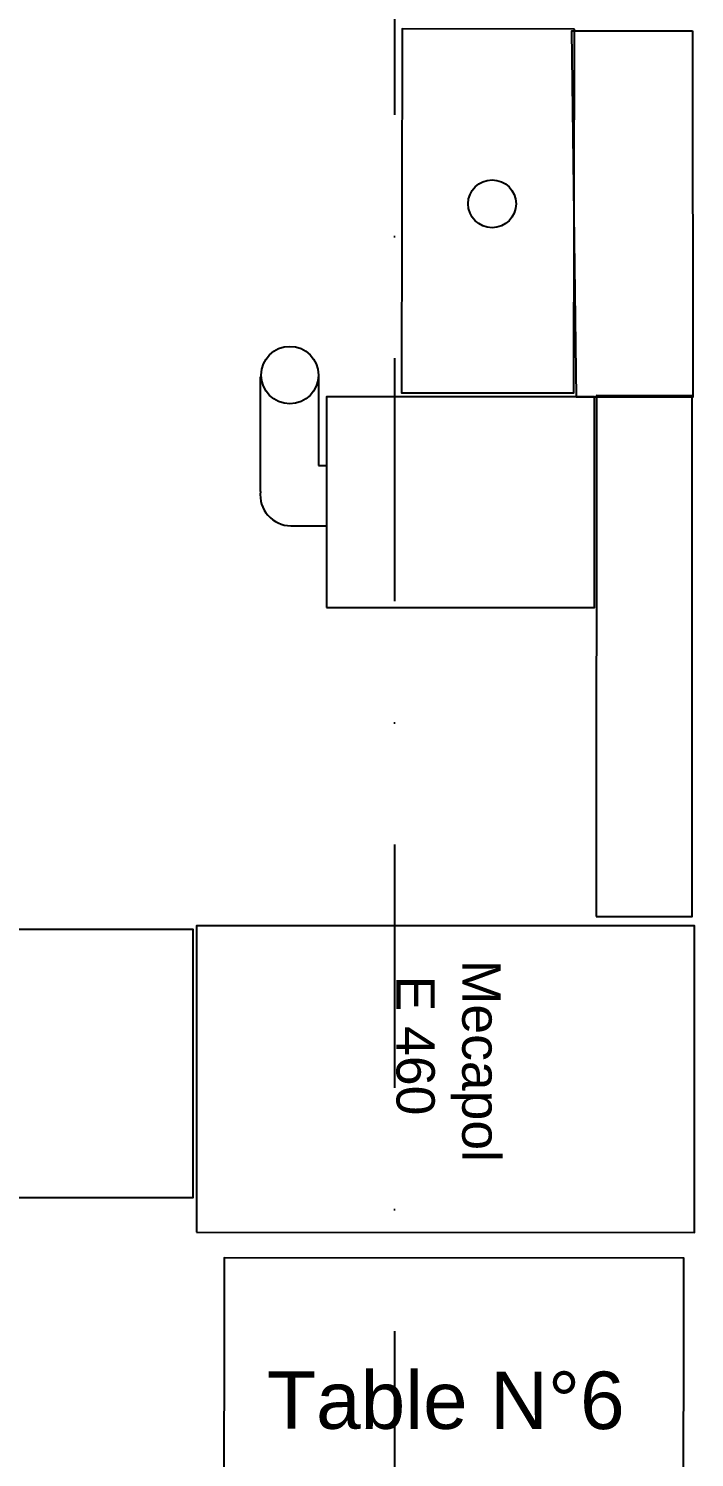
# Model space of a CAD drawing. Header units: millimetres. Extents: x -15291 to 293567, y -98510 to 49398.
# Drawn here: x 47242 to 48981, y 5727 to 9457 of the extents above; entities that cross this region are included whole.
import ezdxf

# ---------------------------------------------------------------- set-up
doc = ezdxf.new("R2010")
doc.units = ezdxf.units.MM
doc.header["$LTSCALE"] = 50
doc.header["$MEASUREMENT"] = 0
doc.linetypes.add('AUSGEZOGEN', pattern=[0])
doc.linetypes.add('STRICHPUNKT', pattern=[25.4, 12.7, -6.35, 0, -6.35])
doc.layers.get('0').update_dxf_attribs({"linetype": 'AUSGEZOGEN'})
doc.layers.add('AXEN', color=3, linetype='STRICHPUNKT')
doc.layers.add('EQUIP1', color=7, linetype='AUSGEZOGEN')
doc.styles.add('Arial', font='arial.ttf')

msp = doc.modelspace()

# ---------------------------------------------------------------- linework, layer by layer
at = {"color": 0}
msp.add_lwpolyline([(48975.4, 9451.9), (48976.7, 8495.2), (48672.5, 8495.2), (48660.4, 9452)], close=True, dxfattribs=at)
at = {"layer": 'AXEN', "linetype": 'STRICHPUNKT'}
msp.add_line((48197.7, 9867.4), (48197.7, -1888.7), dxfattribs=at)
at = {"layer": 'EQUIP1', "color": 0}
for p, q in [((47847.4, 8249.2), (47847.5, 8548.6)), ((47926.4, 8159.4), (48019.9, 8159.4))]:
    msp.add_line(p, q, dxfattribs=at)
at = {"layer": 'EQUIP1', "color": 82}
for p, q in [((47998.8, 8553.8), (47999, 8316.6)), ((47999, 8316.6), (48019.9, 8316.6))]:
    msp.add_line(p, q, dxfattribs=at)
at = {"layer": 'EQUIP1', "color": 0}
for points in [[(48667.2, 9456.2), (48217.2, 9456.9), (48215.6, 8506.9), (48665.6, 8506.2)], [(48019.8, 7946.2), (48719.8, 7946), (48719.9, 8496), (48019.9, 8496.2)], [(48724.3, 7139.2), (48974.3, 7139.1), (48974.6, 8499.1), (48724.6, 8499.2)], [(47071.7, 6405.6), (47671.7, 6405.5), (47671.8, 7105.5), (47071.8, 7105.6)], [(47680.4, 6314.9), (48980.4, 6314.6), (48980.5, 7114.6), (47680.5, 7114.9)]]:
    msp.add_lwpolyline(points, close=True, dxfattribs=at)
at = {"layer": 'EQUIP1'}
msp.add_lwpolyline([(47751.8, 5448.6), (48951.8, 5447.6), (48952.5, 6247.6), (47752.5, 6248.6)], close=True, dxfattribs=at)
at = {"layer": 'EQUIP1', "color": 0}
for centre, radius in [((48452.2, 9000), 62.5), ((47924.1, 8552.8), 75)]:
    msp.add_circle(centre, radius, dxfattribs=at)
at = {"layer": 'EQUIP1', "color": 82}
msp.add_arc((47927.1, 8239.7), 80.2, 173.1549, 269.5404, dxfattribs=at)

# ---------------------------------------------------------------- texts
at = {"style": 'Arial'}
msp.add_text('Table N°6', height=150, rotation=359.9517, dxfattribs=at).set_placement((47864.4, 5802))
at = {"layer": 'EQUIP1', "color": 0, "style": 'Arial'}
for s, p in [('Mecapol', (48374.3, 7026.4)), ('E 460', (48202.6, 6985.2))]:
    msp.add_text(s, height=100, rotation=269.9883, dxfattribs=at).set_placement(p)

doc.saveas('drawing.dxf')
